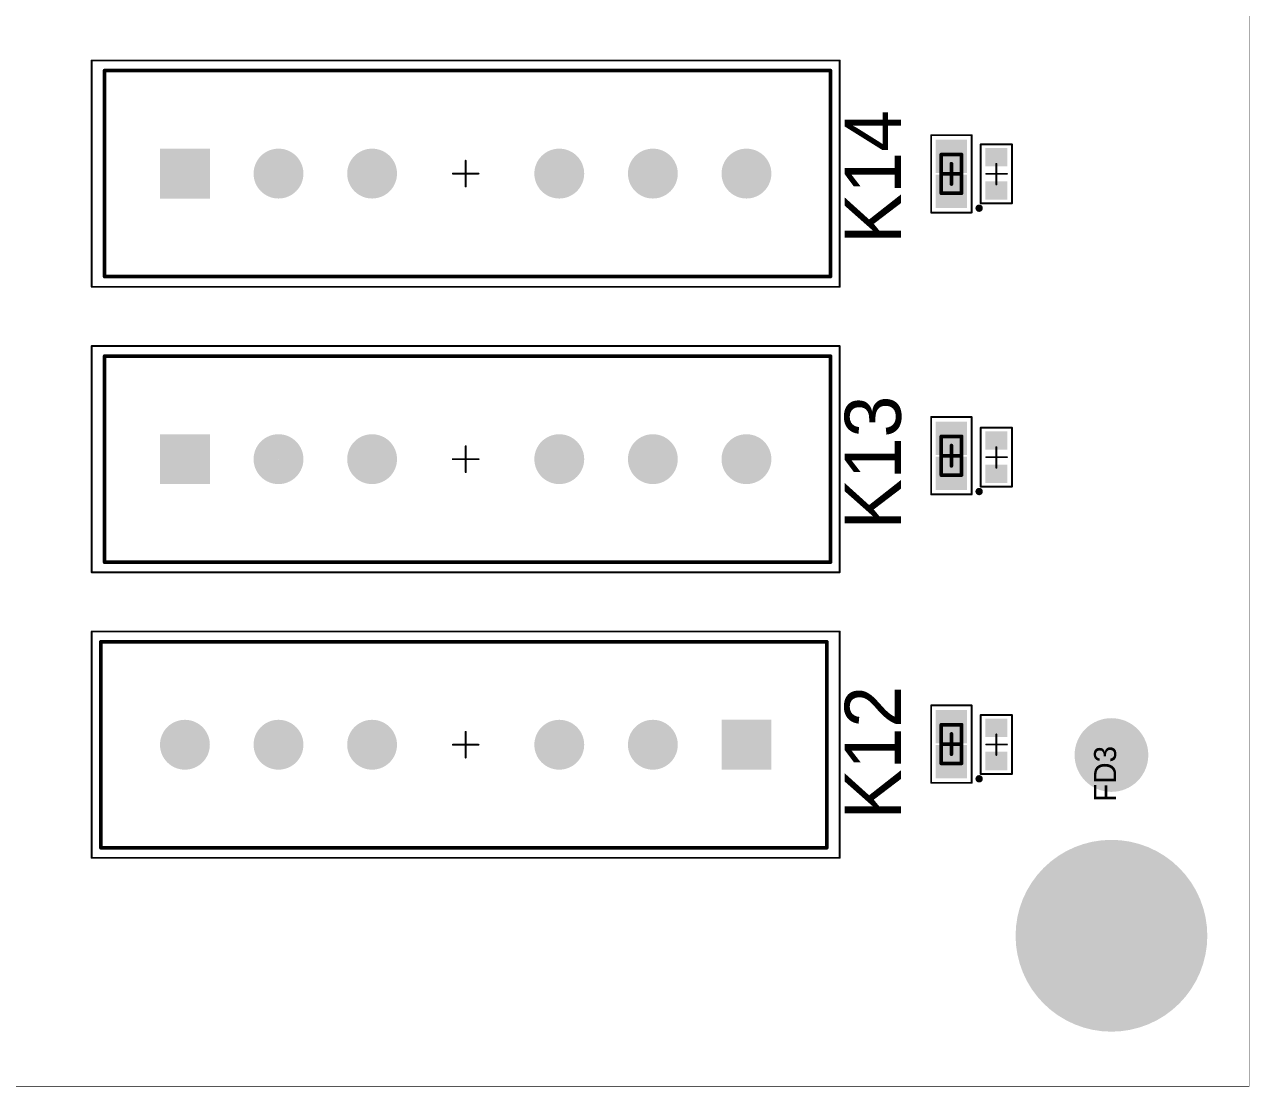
# Model space of a CAD drawing. Header units: millimetres. Extents: x -6 to 100, y 0 to 100.
# Drawn here: x 66.77 to 100.01, y 0 to 28.81 of the extents above; entities that cross this region are included whole.
import ezdxf

# ---------------------------------------------------------------- set-up
doc = ezdxf.new("R2010")
doc.units = ezdxf.units.MM
for name, color, linetype in [('BottomLayer', 5, 'Continuous'), ('BottomSolder', 6, 'Continuous'), ('Mechanical1', 6, 'Continuous'), ('Mechanical13', 56, 'Continuous'), ('Mechanical15', 56, 'Continuous'), ('Mechanical19', 56, 'Continuous'), ('PadHoleLayer', 156, 'Continuous'), ('TopLayer', 1, 'Continuous'), ('TopOverlay', 2, 'Continuous'), ('TopPaste', 8, 'Continuous'), ('TopSolder', 216, 'Continuous')]:
    doc.layers.add(name, color=color, linetype=linetype)

# ---------------------------------------------------------------- blocks, each defined once
blk = doc.blocks.new('RESC1005X04M_13')
at = {"layer": 'Mechanical13', "const_width": 0.1}
for points in [[(-0.525, 0.275), (-0.525, -0.275)], [(-0.525, 0.275), (0.525, 0.275)], [(0.525, 0.275), (0.525, -0.275)], [(-0.525, -0.275), (0.525, -0.275)]]:
    blk.add_lwpolyline(points, dxfattribs=at)
at = {"layer": 'Mechanical13', "const_width": 0.05}
for points in [[(-0.55, 0.275, 1), (-0.5, 0.275, 1)], [(-0.55, 0.275, 1), (-0.5, 0.275, 1)], [(0.5, 0.275, 1), (0.55, 0.275, 1)], [(0.5, 0.275, 1), (0.55, 0.275, 1)], [(-0.55, -0.275, 1), (-0.5, -0.275, 1)], [(-0.55, -0.275, 1), (-0.5, -0.275, 1)], [(0.5, -0.275, 1), (0.55, -0.275, 1)], [(0.5, -0.275, 1), (0.55, -0.275, 1)]]:
    blk.add_lwpolyline(points, format="xyb", close=True, dxfattribs=at)
at = {"layer": 'Mechanical15'}
for points, const_width in [([(-1.05, 0.55), (-1.05, -0.55)], 0.05), ([(-1.05, 0.55), (1.05, 0.55)], 0.05), ([(1.05, 0.55), (1.05, -0.55)], 0.05), ([(-0.275, 0), (0.275, 0)], 0.1), ([(0, 0.275), (0, -0.275)], 0.1), ([(-1.05, -0.55), (1.05, -0.55)], 0.05)]:
    blk.add_lwpolyline(points, dxfattribs=dict(at, const_width=const_width))
for points, const_width in [([(-1.062, 0.55, 1), (-1.038, 0.55, 1)], 0.025), ([(-1.062, 0.55, 1), (-1.038, 0.55, 1)], 0.025), ([(1.038, 0.55, 1), (1.062, 0.55, 1)], 0.025), ([(1.038, 0.55, 1), (1.062, 0.55, 1)], 0.025), ([(-0.3, 0, 1), (-0.25, 0, 1)], 0.05), ([(-0.025, 0.275, 1), (0.025, 0.275, 1)], 0.05), ([(0.25, 0, 1), (0.3, 0, 1)], 0.05), ([(-0.025, -0.275, 1), (0.025, -0.275, 1)], 0.05), ([(-1.062, -0.55, 1), (-1.038, -0.55, 1)], 0.025), ([(-1.062, -0.55, 1), (-1.038, -0.55, 1)], 0.025), ([(1.038, -0.55, 1), (1.062, -0.55, 1)], 0.025), ([(1.038, -0.55, 1), (1.062, -0.55, 1)], 0.025)]:
    blk.add_lwpolyline(points, format="xyb", close=True, dxfattribs=dict(at, const_width=const_width))
at = {"layer": 'TopLayer'}
for points in [[(-0.125, -0.325), (-0.125, 0.325), (-0.825, -0.325), (-0.825, 0.325)], [(0.825, -0.325), (0.825, 0.325), (0.125, -0.325), (0.125, 0.325)]]:
    blk.add_solid(points, dxfattribs=at)
at = {"layer": 'TopPaste'}
for points in [[(-0.125, -0.325), (-0.125, 0.325), (-0.825, -0.325), (-0.825, 0.325)], [(0.825, -0.325), (0.825, 0.325), (0.125, -0.325), (0.125, 0.325)]]:
    blk.add_solid(points, dxfattribs=at)
at = {"layer": 'TopSolder'}
for points in [[(-0.023, -0.427), (-0.023, 0.427), (-0.927, -0.427), (-0.927, 0.427)], [(0.927, -0.427), (0.927, 0.427), (0.023, -0.427), (0.023, 0.427)]]:
    blk.add_solid(points, dxfattribs=at)
blk = doc.blocks.new('RESC1005X04M_19')
at = {"layer": 'Mechanical13', "const_width": 0.1}
for points in [[(-0.525, 0.275), (-0.525, -0.275)], [(-0.525, 0.275), (0.525, 0.275)], [(0.525, 0.275), (0.525, -0.275)], [(-0.525, -0.275), (0.525, -0.275)]]:
    blk.add_lwpolyline(points, dxfattribs=at)
at = {"layer": 'Mechanical13', "const_width": 0.05}
for points in [[(-0.55, 0.275, 1), (-0.5, 0.275, 1)], [(-0.55, 0.275, 1), (-0.5, 0.275, 1)], [(0.5, 0.275, 1), (0.55, 0.275, 1)], [(0.5, 0.275, 1), (0.55, 0.275, 1)], [(-0.55, -0.275, 1), (-0.5, -0.275, 1)], [(-0.55, -0.275, 1), (-0.5, -0.275, 1)], [(0.5, -0.275, 1), (0.55, -0.275, 1)], [(0.5, -0.275, 1), (0.55, -0.275, 1)]]:
    blk.add_lwpolyline(points, format="xyb", close=True, dxfattribs=at)
at = {"layer": 'Mechanical15'}
for points, const_width in [([(-1.05, 0.55), (-1.05, -0.55)], 0.05), ([(-1.05, 0.55), (1.05, 0.55)], 0.05), ([(1.05, 0.55), (1.05, -0.55)], 0.05), ([(-0.275, 0), (0.275, 0)], 0.1), ([(0, 0.275), (0, -0.275)], 0.1), ([(-1.05, -0.55), (1.05, -0.55)], 0.05)]:
    blk.add_lwpolyline(points, dxfattribs=dict(at, const_width=const_width))
for points, const_width in [([(-1.062, 0.55, 1), (-1.038, 0.55, 1)], 0.025), ([(-1.062, 0.55, 1), (-1.038, 0.55, 1)], 0.025), ([(1.038, 0.55, 1), (1.062, 0.55, 1)], 0.025), ([(1.038, 0.55, 1), (1.062, 0.55, 1)], 0.025), ([(-0.3, 0, 1), (-0.25, 0, 1)], 0.05), ([(-0.025, 0.275, 1), (0.025, 0.275, 1)], 0.05), ([(0.25, 0, 1), (0.3, 0, 1)], 0.05), ([(-0.025, -0.275, 1), (0.025, -0.275, 1)], 0.05), ([(-1.062, -0.55, 1), (-1.038, -0.55, 1)], 0.025), ([(-1.062, -0.55, 1), (-1.038, -0.55, 1)], 0.025), ([(1.038, -0.55, 1), (1.062, -0.55, 1)], 0.025), ([(1.038, -0.55, 1), (1.062, -0.55, 1)], 0.025)]:
    blk.add_lwpolyline(points, format="xyb", close=True, dxfattribs=dict(at, const_width=const_width))
at = {"layer": 'TopLayer'}
for points in [[(-0.125, -0.325), (-0.125, 0.325), (-0.825, -0.325), (-0.825, 0.325)], [(0.825, -0.325), (0.825, 0.325), (0.125, -0.325), (0.125, 0.325)]]:
    blk.add_solid(points, dxfattribs=at)
at = {"layer": 'TopPaste'}
for points in [[(-0.125, -0.325), (-0.125, 0.325), (-0.825, -0.325), (-0.825, 0.325)], [(0.825, -0.325), (0.825, 0.325), (0.125, -0.325), (0.125, 0.325)]]:
    blk.add_solid(points, dxfattribs=at)
at = {"layer": 'TopSolder'}
for points in [[(-0.023, -0.427), (-0.023, 0.427), (-0.927, -0.427), (-0.927, 0.427)], [(0.927, -0.427), (0.927, 0.427), (0.023, -0.427), (0.023, 0.427)]]:
    blk.add_solid(points, dxfattribs=at)
blk = doc.blocks.new('RESC1005X04M_26')
at = {"layer": 'Mechanical13', "const_width": 0.1}
for points in [[(-0.525, 0.275), (-0.525, -0.275)], [(-0.525, 0.275), (0.525, 0.275)], [(0.525, 0.275), (0.525, -0.275)], [(-0.525, -0.275), (0.525, -0.275)]]:
    blk.add_lwpolyline(points, dxfattribs=at)
at = {"layer": 'Mechanical13', "const_width": 0.05}
for points in [[(-0.55, 0.275, 1), (-0.5, 0.275, 1)], [(-0.55, 0.275, 1), (-0.5, 0.275, 1)], [(0.5, 0.275, 1), (0.55, 0.275, 1)], [(0.5, 0.275, 1), (0.55, 0.275, 1)], [(-0.55, -0.275, 1), (-0.5, -0.275, 1)], [(-0.55, -0.275, 1), (-0.5, -0.275, 1)], [(0.5, -0.275, 1), (0.55, -0.275, 1)], [(0.5, -0.275, 1), (0.55, -0.275, 1)]]:
    blk.add_lwpolyline(points, format="xyb", close=True, dxfattribs=at)
at = {"layer": 'Mechanical15'}
for points, const_width in [([(-1.05, 0.55), (-1.05, -0.55)], 0.05), ([(-1.05, 0.55), (1.05, 0.55)], 0.05), ([(1.05, 0.55), (1.05, -0.55)], 0.05), ([(-0.275, 0), (0.275, 0)], 0.1), ([(0, 0.275), (0, -0.275)], 0.1), ([(-1.05, -0.55), (1.05, -0.55)], 0.05)]:
    blk.add_lwpolyline(points, dxfattribs=dict(at, const_width=const_width))
for points, const_width in [([(-1.062, 0.55, 1), (-1.038, 0.55, 1)], 0.025), ([(-1.062, 0.55, 1), (-1.038, 0.55, 1)], 0.025), ([(1.038, 0.55, 1), (1.062, 0.55, 1)], 0.025), ([(1.038, 0.55, 1), (1.062, 0.55, 1)], 0.025), ([(-0.3, 0, 1), (-0.25, 0, 1)], 0.05), ([(-0.025, 0.275, 1), (0.025, 0.275, 1)], 0.05), ([(0.25, 0, 1), (0.3, 0, 1)], 0.05), ([(-0.025, -0.275, 1), (0.025, -0.275, 1)], 0.05), ([(-1.062, -0.55, 1), (-1.038, -0.55, 1)], 0.025), ([(-1.062, -0.55, 1), (-1.038, -0.55, 1)], 0.025), ([(1.038, -0.55, 1), (1.062, -0.55, 1)], 0.025), ([(1.038, -0.55, 1), (1.062, -0.55, 1)], 0.025)]:
    blk.add_lwpolyline(points, format="xyb", close=True, dxfattribs=dict(at, const_width=const_width))
at = {"layer": 'TopLayer'}
for points in [[(-0.125, -0.325), (-0.125, 0.325), (-0.825, -0.325), (-0.825, 0.325)], [(0.825, -0.325), (0.825, 0.325), (0.125, -0.325), (0.125, 0.325)]]:
    blk.add_solid(points, dxfattribs=at)
at = {"layer": 'TopPaste'}
for points in [[(-0.125, -0.325), (-0.125, 0.325), (-0.825, -0.325), (-0.825, 0.325)], [(0.825, -0.325), (0.825, 0.325), (0.125, -0.325), (0.125, 0.325)]]:
    blk.add_solid(points, dxfattribs=at)
at = {"layer": 'TopSolder'}
for points in [[(-0.023, -0.427), (-0.023, 0.427), (-0.927, -0.427), (-0.927, 0.427)], [(0.927, -0.427), (0.927, 0.427), (0.023, -0.427), (0.023, 0.427)]]:
    blk.add_solid(points, dxfattribs=at)
blk = doc.blocks.new('C500_220_368_32')
at = {"layer": 'BottomLayer', "const_width": 2.5}
blk.add_lwpolyline([(-1.25, 0, 1), (1.25, 0, 1)], format="xyb", close=True, dxfattribs=at)
at = {"layer": 'BottomSolder', "const_width": 2.602}
blk.add_lwpolyline([(-1.301, 0, 1), (1.301, 0, 1)], format="xyb", close=True, dxfattribs=at)
at = {"layer": 'PadHoleLayer', "const_width": 1.1}
blk.add_lwpolyline([(-0.55, 0, 1), (0.55, 0, 1)], format="xyb", close=True, dxfattribs=at)
at = {"layer": 'TopLayer', "const_width": 2.5}
blk.add_lwpolyline([(-1.25, 0, 1), (1.25, 0, 1)], format="xyb", close=True, dxfattribs=at)
at = {"layer": 'TopSolder', "const_width": 2.602}
blk.add_lwpolyline([(-1.301, 0, 1), (1.301, 0, 1)], format="xyb", close=True, dxfattribs=at)
blk = doc.blocks.new('SIP564W40P254L1980H810Q6___C______42')
at = {"layer": 'BottomLayer', "const_width": 0.575}
for points in [[(-5.368, 0, 1), (-4.792, 0, 1)], [(-2.828, 0, 1), (-2.252, 0, 1)], [(2.252, 0, 1), (2.828, 0, 1)], [(4.792, 0, 1), (5.368, 0, 1)], [(7.332, 0, 1), (7.908, 0, 1)]]:
    blk.add_lwpolyline(points, format="xyb", close=True, dxfattribs=at)
at = {"layer": 'BottomLayer'}
blk.add_solid([(-8.195, 0.575), (-8.195, -0.575), (-7.045, 0.575), (-7.045, -0.575)], dxfattribs=at)
at = {"layer": 'BottomSolder', "const_width": 0.677}
for points in [[(-5.418, 0, 1), (-4.742, 0, 1)], [(-2.878, 0, 1), (-2.202, 0, 1)], [(2.202, 0, 1), (2.878, 0, 1)], [(4.742, 0, 1), (5.418, 0, 1)], [(7.282, 0, 1), (7.958, 0, 1)]]:
    blk.add_lwpolyline(points, format="xyb", close=True, dxfattribs=at)
at = {"layer": 'BottomSolder'}
blk.add_solid([(-8.297, 0.677), (-8.297, -0.677), (-6.943, 0.677), (-6.943, -0.677)], dxfattribs=at)
at = {"layer": 'Mechanical13', "const_width": 0.1}
for points in [[(-9.8, -2.794), (-9.8, 2.794)], [(-9.8, 2.794), (9.9, 2.794)], [(9.9, -2.794), (9.9, 2.794)], [(-9.8, -2.794), (9.9, -2.794)]]:
    blk.add_lwpolyline(points, dxfattribs=at)
at = {"layer": 'Mechanical13', "const_width": 0.05}
for points in [[(-9.825, 2.794, 1), (-9.775, 2.794, 1)], [(-9.825, 2.794, 1), (-9.775, 2.794, 1)], [(9.875, 2.794, 1), (9.925, 2.794, 1)], [(9.875, 2.794, 1), (9.925, 2.794, 1)], [(-9.825, -2.794, 1), (-9.775, -2.794, 1)], [(-9.825, -2.794, 1), (-9.775, -2.794, 1)], [(9.875, -2.794, 1), (9.925, -2.794, 1)], [(9.875, -2.794, 1), (9.925, -2.794, 1)]]:
    blk.add_lwpolyline(points, format="xyb", close=True, dxfattribs=at)
at = {"layer": 'Mechanical15', "const_width": 0.05}
for points in [[(-10.15, -3.07), (-10.15, 3.07)], [(-10.15, 3.07), (10.15, 3.07)], [(10.15, -3.07), (10.15, 3.07)], [(0, -0.35), (0, 0.35)], [(-0.35, 0), (0.35, 0)], [(-10.15, -3.07), (10.15, -3.07)]]:
    blk.add_lwpolyline(points, dxfattribs=at)
at = {"layer": 'Mechanical15', "const_width": 0.025}
for points in [[(-10.163, 3.07, 1), (-10.138, 3.07, 1)], [(-10.163, 3.07, 1), (-10.138, 3.07, 1)], [(10.138, 3.07, 1), (10.163, 3.07, 1)], [(10.138, 3.07, 1), (10.163, 3.07, 1)], [(-0.013, 0.35, 1), (0.013, 0.35, 1)], [(-0.363, 0, 1), (-0.338, 0, 1)], [(0.338, 0, 1), (0.363, 0, 1)], [(-0.013, -0.35, 1), (0.013, -0.35, 1)], [(-10.163, -3.07, 1), (-10.138, -3.07, 1)], [(-10.163, -3.07, 1), (-10.138, -3.07, 1)], [(10.138, -3.07, 1), (10.163, -3.07, 1)], [(10.138, -3.07, 1), (10.163, -3.07, 1)]]:
    blk.add_lwpolyline(points, format="xyb", close=True, dxfattribs=at)
at = {"layer": 'PadHoleLayer', "const_width": 0.375}
for points in [[(-7.808, 0, 1), (-7.432, 0, 1)], [(-5.268, 0, 1), (-4.892, 0, 1)], [(-2.728, 0, 1), (-2.352, 0, 1)], [(2.352, 0, 1), (2.728, 0, 1)], [(4.892, 0, 1), (5.268, 0, 1)], [(7.432, 0, 1), (7.808, 0, 1)]]:
    blk.add_lwpolyline(points, format="xyb", close=True, dxfattribs=at)
at = {"layer": 'TopLayer', "const_width": 0.575}
for points in [[(-5.368, 0, 1), (-4.792, 0, 1)], [(-2.828, 0, 1), (-2.252, 0, 1)], [(2.252, 0, 1), (2.828, 0, 1)], [(4.792, 0, 1), (5.368, 0, 1)], [(7.332, 0, 1), (7.908, 0, 1)]]:
    blk.add_lwpolyline(points, format="xyb", close=True, dxfattribs=at)
at = {"layer": 'TopLayer'}
blk.add_solid([(-8.195, 0.575), (-8.195, -0.575), (-7.045, 0.575), (-7.045, -0.575)], dxfattribs=at)
at = {"layer": 'TopSolder', "const_width": 0.677}
for points in [[(-5.418, 0, 1), (-4.742, 0, 1)], [(-2.878, 0, 1), (-2.202, 0, 1)], [(2.202, 0, 1), (2.878, 0, 1)], [(4.742, 0, 1), (5.418, 0, 1)], [(7.282, 0, 1), (7.958, 0, 1)]]:
    blk.add_lwpolyline(points, format="xyb", close=True, dxfattribs=at)
at = {"layer": 'TopSolder'}
blk.add_solid([(-8.297, 0.677), (-8.297, -0.677), (-6.943, 0.677), (-6.943, -0.677)], dxfattribs=at)
blk = doc.blocks.new('SIP564W40P254L1980H810Q6___C______43')
at = {"layer": 'BottomLayer', "const_width": 0.575}
for points in [[(-5.368, 0, 1), (-4.792, 0, 1)], [(-2.828, 0, 1), (-2.252, 0, 1)], [(2.252, 0, 1), (2.828, 0, 1)], [(4.792, 0, 1), (5.368, 0, 1)], [(7.332, 0, 1), (7.908, 0, 1)]]:
    blk.add_lwpolyline(points, format="xyb", close=True, dxfattribs=at)
at = {"layer": 'BottomLayer'}
blk.add_solid([(-8.195, 0.575), (-8.195, -0.575), (-7.045, 0.575), (-7.045, -0.575)], dxfattribs=at)
at = {"layer": 'BottomSolder', "const_width": 0.677}
for points in [[(-5.418, 0, 1), (-4.742, 0, 1)], [(-2.878, 0, 1), (-2.202, 0, 1)], [(2.202, 0, 1), (2.878, 0, 1)], [(4.742, 0, 1), (5.418, 0, 1)], [(7.282, 0, 1), (7.958, 0, 1)]]:
    blk.add_lwpolyline(points, format="xyb", close=True, dxfattribs=at)
at = {"layer": 'BottomSolder'}
blk.add_solid([(-8.297, 0.677), (-8.297, -0.677), (-6.943, 0.677), (-6.943, -0.677)], dxfattribs=at)
at = {"layer": 'Mechanical13', "const_width": 0.1}
for points in [[(-9.8, -2.794), (-9.8, 2.794)], [(-9.8, 2.794), (9.9, 2.794)], [(9.9, -2.794), (9.9, 2.794)], [(-9.8, -2.794), (9.9, -2.794)]]:
    blk.add_lwpolyline(points, dxfattribs=at)
at = {"layer": 'Mechanical13', "const_width": 0.05}
for points in [[(-9.825, 2.794, 1), (-9.775, 2.794, 1)], [(-9.825, 2.794, 1), (-9.775, 2.794, 1)], [(9.875, 2.794, 1), (9.925, 2.794, 1)], [(9.875, 2.794, 1), (9.925, 2.794, 1)], [(-9.825, -2.794, 1), (-9.775, -2.794, 1)], [(-9.825, -2.794, 1), (-9.775, -2.794, 1)], [(9.875, -2.794, 1), (9.925, -2.794, 1)], [(9.875, -2.794, 1), (9.925, -2.794, 1)]]:
    blk.add_lwpolyline(points, format="xyb", close=True, dxfattribs=at)
at = {"layer": 'Mechanical15', "const_width": 0.05}
for points in [[(-10.15, -3.07), (-10.15, 3.07)], [(-10.15, 3.07), (10.15, 3.07)], [(10.15, -3.07), (10.15, 3.07)], [(0, -0.35), (0, 0.35)], [(-0.35, 0), (0.35, 0)], [(-10.15, -3.07), (10.15, -3.07)]]:
    blk.add_lwpolyline(points, dxfattribs=at)
at = {"layer": 'Mechanical15', "const_width": 0.025}
for points in [[(-10.163, 3.07, 1), (-10.138, 3.07, 1)], [(-10.163, 3.07, 1), (-10.138, 3.07, 1)], [(10.138, 3.07, 1), (10.163, 3.07, 1)], [(10.138, 3.07, 1), (10.163, 3.07, 1)], [(-0.013, 0.35, 1), (0.013, 0.35, 1)], [(-0.363, 0, 1), (-0.338, 0, 1)], [(0.338, 0, 1), (0.363, 0, 1)], [(-0.013, -0.35, 1), (0.013, -0.35, 1)], [(-10.163, -3.07, 1), (-10.138, -3.07, 1)], [(-10.163, -3.07, 1), (-10.138, -3.07, 1)], [(10.138, -3.07, 1), (10.163, -3.07, 1)], [(10.138, -3.07, 1), (10.163, -3.07, 1)]]:
    blk.add_lwpolyline(points, format="xyb", close=True, dxfattribs=at)
at = {"layer": 'PadHoleLayer', "const_width": 0.375}
for points in [[(-7.808, 0, 1), (-7.432, 0, 1)], [(-5.268, 0, 1), (-4.892, 0, 1)], [(-2.728, 0, 1), (-2.352, 0, 1)], [(2.352, 0, 1), (2.728, 0, 1)], [(4.892, 0, 1), (5.268, 0, 1)], [(7.432, 0, 1), (7.808, 0, 1)]]:
    blk.add_lwpolyline(points, format="xyb", close=True, dxfattribs=at)
at = {"layer": 'TopLayer', "const_width": 0.575}
for points in [[(-5.368, 0, 1), (-4.792, 0, 1)], [(-2.828, 0, 1), (-2.252, 0, 1)], [(2.252, 0, 1), (2.828, 0, 1)], [(4.792, 0, 1), (5.368, 0, 1)], [(7.332, 0, 1), (7.908, 0, 1)]]:
    blk.add_lwpolyline(points, format="xyb", close=True, dxfattribs=at)
at = {"layer": 'TopLayer'}
blk.add_solid([(-8.195, 0.575), (-8.195, -0.575), (-7.045, 0.575), (-7.045, -0.575)], dxfattribs=at)
at = {"layer": 'TopSolder', "const_width": 0.677}
for points in [[(-5.418, 0, 1), (-4.742, 0, 1)], [(-2.878, 0, 1), (-2.202, 0, 1)], [(2.202, 0, 1), (2.878, 0, 1)], [(4.742, 0, 1), (5.418, 0, 1)], [(7.282, 0, 1), (7.958, 0, 1)]]:
    blk.add_lwpolyline(points, format="xyb", close=True, dxfattribs=at)
at = {"layer": 'TopSolder'}
blk.add_solid([(-8.297, 0.677), (-8.297, -0.677), (-6.943, 0.677), (-6.943, -0.677)], dxfattribs=at)
blk = doc.blocks.new('SIP564W40P254L1980H810Q6___C______44')
at = {"layer": 'BottomLayer', "const_width": 0.575}
for points in [[(-5.368, 0, 1), (-4.792, 0, 1)], [(-2.828, 0, 1), (-2.252, 0, 1)], [(2.252, 0, 1), (2.828, 0, 1)], [(4.792, 0, 1), (5.368, 0, 1)], [(7.332, 0, 1), (7.908, 0, 1)]]:
    blk.add_lwpolyline(points, format="xyb", close=True, dxfattribs=at)
at = {"layer": 'BottomLayer'}
blk.add_solid([(-8.195, 0.575), (-8.195, -0.575), (-7.045, 0.575), (-7.045, -0.575)], dxfattribs=at)
at = {"layer": 'BottomSolder', "const_width": 0.677}
for points in [[(-5.418, 0, 1), (-4.742, 0, 1)], [(-2.878, 0, 1), (-2.202, 0, 1)], [(2.202, 0, 1), (2.878, 0, 1)], [(4.742, 0, 1), (5.418, 0, 1)], [(7.282, 0, 1), (7.958, 0, 1)]]:
    blk.add_lwpolyline(points, format="xyb", close=True, dxfattribs=at)
at = {"layer": 'BottomSolder'}
blk.add_solid([(-8.297, 0.677), (-8.297, -0.677), (-6.943, 0.677), (-6.943, -0.677)], dxfattribs=at)
at = {"layer": 'Mechanical13', "const_width": 0.1}
for points in [[(-9.8, 2.794), (-9.8, -2.794)], [(9.9, 2.794), (-9.8, 2.794)], [(9.9, 2.794), (9.9, -2.794)], [(9.9, -2.794), (-9.8, -2.794)]]:
    blk.add_lwpolyline(points, dxfattribs=at)
at = {"layer": 'Mechanical13', "const_width": 0.05}
for points in [[(-9.825, 2.794, 1), (-9.775, 2.794, 1)], [(-9.825, 2.794, 1), (-9.775, 2.794, 1)], [(9.875, 2.794, 1), (9.925, 2.794, 1)], [(9.875, 2.794, 1), (9.925, 2.794, 1)], [(-9.825, -2.794, 1), (-9.775, -2.794, 1)], [(-9.825, -2.794, 1), (-9.775, -2.794, 1)], [(9.875, -2.794, 1), (9.925, -2.794, 1)], [(9.875, -2.794, 1), (9.925, -2.794, 1)]]:
    blk.add_lwpolyline(points, format="xyb", close=True, dxfattribs=at)
at = {"layer": 'Mechanical15', "const_width": 0.05}
for points in [[(-10.15, 3.07), (-10.15, -3.07)], [(10.15, 3.07), (-10.15, 3.07)], [(10.15, 3.07), (10.15, -3.07)], [(0, 0.35), (0, -0.35)], [(0.35, 0), (-0.35, 0)], [(10.15, -3.07), (-10.15, -3.07)]]:
    blk.add_lwpolyline(points, dxfattribs=at)
at = {"layer": 'Mechanical15', "const_width": 0.025}
for points in [[(-10.163, 3.07, 1), (-10.138, 3.07, 1)], [(-10.163, 3.07, 1), (-10.138, 3.07, 1)], [(10.138, 3.07, 1), (10.163, 3.07, 1)], [(10.138, 3.07, 1), (10.163, 3.07, 1)], [(-0.013, 0.35, 1), (0.013, 0.35, 1)], [(-0.363, 0, 1), (-0.338, 0, 1)], [(0.338, 0, 1), (0.363, 0, 1)], [(-0.013, -0.35, 1), (0.013, -0.35, 1)], [(-10.163, -3.07, 1), (-10.138, -3.07, 1)], [(-10.163, -3.07, 1), (-10.138, -3.07, 1)], [(10.138, -3.07, 1), (10.163, -3.07, 1)], [(10.138, -3.07, 1), (10.163, -3.07, 1)]]:
    blk.add_lwpolyline(points, format="xyb", close=True, dxfattribs=at)
at = {"layer": 'PadHoleLayer', "const_width": 0.375}
for points in [[(-7.808, 0, 1), (-7.432, 0, 1)], [(-5.268, 0, 1), (-4.892, 0, 1)], [(-2.728, 0, 1), (-2.352, 0, 1)], [(2.352, 0, 1), (2.728, 0, 1)], [(4.892, 0, 1), (5.268, 0, 1)], [(7.432, 0, 1), (7.808, 0, 1)]]:
    blk.add_lwpolyline(points, format="xyb", close=True, dxfattribs=at)
at = {"layer": 'TopLayer', "const_width": 0.575}
for points in [[(-5.368, 0, 1), (-4.792, 0, 1)], [(-2.828, 0, 1), (-2.252, 0, 1)], [(2.252, 0, 1), (2.828, 0, 1)], [(4.792, 0, 1), (5.368, 0, 1)], [(7.332, 0, 1), (7.908, 0, 1)]]:
    blk.add_lwpolyline(points, format="xyb", close=True, dxfattribs=at)
at = {"layer": 'TopLayer'}
blk.add_solid([(-8.195, 0.575), (-8.195, -0.575), (-7.045, 0.575), (-7.045, -0.575)], dxfattribs=at)
at = {"layer": 'TopSolder', "const_width": 0.677}
for points in [[(-5.418, 0, 1), (-4.742, 0, 1)], [(-2.878, 0, 1), (-2.202, 0, 1)], [(2.202, 0, 1), (2.878, 0, 1)], [(4.742, 0, 1), (5.418, 0, 1)], [(7.282, 0, 1), (7.958, 0, 1)]]:
    blk.add_lwpolyline(points, format="xyb", close=True, dxfattribs=at)
at = {"layer": 'TopSolder'}
blk.add_solid([(-8.297, 0.677), (-8.297, -0.677), (-6.943, 0.677), (-6.943, -0.677)], dxfattribs=at)
blk = doc.blocks.new('FID1X2R_65')
at = {"layer": 'TopLayer'}
blk.add_line((0, 0), (0, 0), dxfattribs=at)
for points, const_width in [([(0.5, 0, 1), (-0.5, 0, 1)], 1), ([(-0.75, 0, 1), (-0.25, 0, 1)], 0.5), ([(-0.25, 0, 1), (0.25, 0, 1)], 0.5), ([(0.25, 0, 1), (0.75, 0, 1)], 0.5)]:
    blk.add_lwpolyline(points, format="xyb", close=True, dxfattribs=dict(at, const_width=const_width))
at = {"layer": 'TopPaste'}
blk.add_lwpolyline([(0, 0, 1), (0, 0, 1)], format="xyb", close=True, dxfattribs=at)
at = {"layer": 'TopSolder', "const_width": 1}
blk.add_lwpolyline([(-0.5, 0, 1), (0.5, 0, 1)], format="xyb", close=True, dxfattribs=at)
at = {"layer": 'Mechanical19'}
blk.add_text('FD3', height=0.6, dxfattribs=at).set_placement((-1.27, -0.127))
blk = doc.blocks.new('DIOC1005X02R_70')
at = {"layer": 'Mechanical13', "const_width": 0.05}
for points in [[(-0.797, 0.425), (-0.797, -0.425)], [(-0.797, 0.425), (0.803, 0.425)], [(0.803, 0.425), (0.803, -0.425)], [(-0.797, -0.425), (0.803, -0.425)]]:
    blk.add_lwpolyline(points, dxfattribs=at)
at = {"layer": 'Mechanical13', "const_width": 0.025}
for points in [[(-0.81, 0.425, 1), (-0.785, 0.425, 1)], [(-0.81, 0.425, 1), (-0.785, 0.425, 1)], [(0.79, 0.425, 1), (0.815, 0.425, 1)], [(0.79, 0.425, 1), (0.815, 0.425, 1)], [(-0.81, -0.425, 1), (-0.785, -0.425, 1)], [(-0.81, -0.425, 1), (-0.785, -0.425, 1)], [(0.79, -0.425, 1), (0.815, -0.425, 1)], [(0.79, -0.425, 1), (0.815, -0.425, 1)]]:
    blk.add_lwpolyline(points, format="xyb", close=True, dxfattribs=at)
at = {"layer": 'Mechanical15', "const_width": 0.05}
for points in [[(-0.797, 0.425), (-0.797, -0.425)], [(-0.797, 0.425), (0.803, 0.425)], [(0.803, 0.425), (0.803, -0.425)], [(-0.284, 0), (0.276, 0)], [(0.003, 0.273), (0.003, -0.287)], [(-0.797, -0.425), (0.803, -0.425)]]:
    blk.add_lwpolyline(points, dxfattribs=at)
at = {"layer": 'Mechanical15', "const_width": 0.025}
for points in [[(-0.81, 0.425, 1), (-0.785, 0.425, 1)], [(-0.81, 0.425, 1), (-0.785, 0.425, 1)], [(0.79, 0.425, 1), (0.815, 0.425, 1)], [(0.79, 0.425, 1), (0.815, 0.425, 1)], [(-0.297, 0, 1), (-0.272, 0, 1)], [(-0.01, 0.273, 1), (0.015, 0.273, 1)], [(0.263, 0, 1), (0.288, 0, 1)], [(-0.01, -0.287, 1), (0.015, -0.287, 1)], [(-0.81, -0.425, 1), (-0.785, -0.425, 1)], [(-0.81, -0.425, 1), (-0.785, -0.425, 1)], [(0.79, -0.425, 1), (0.815, -0.425, 1)], [(0.79, -0.425, 1), (0.815, -0.425, 1)]]:
    blk.add_lwpolyline(points, format="xyb", close=True, dxfattribs=at)
at = {"layer": 'TopLayer'}
for points in [[(-0.697, -0.3), (-0.197, -0.3), (-0.697, 0.3), (-0.197, 0.3)], [(0.203, -0.3), (0.703, -0.3), (0.203, 0.3), (0.703, 0.3)]]:
    blk.add_solid(points, dxfattribs=at)
at = {"layer": 'TopOverlay'}
for points, const_width in [([(-0.879, 0.467, 1), (-0.979, 0.467, 1)], 0.1), ([(-1.004, 0.467, 1), (-0.954, 0.467, 1)], 0.05), ([(-0.904, 0.467, 1), (-0.854, 0.467, 1)], 0.05)]:
    blk.add_lwpolyline(points, format="xyb", close=True, dxfattribs=dict(at, const_width=const_width))
at = {"layer": 'TopPaste'}
for points in [[(-0.697, -0.3), (-0.197, -0.3), (-0.697, 0.3), (-0.197, 0.3)], [(0.203, -0.3), (0.703, -0.3), (0.203, 0.3), (0.703, 0.3)]]:
    blk.add_solid(points, dxfattribs=at)
at = {"layer": 'TopSolder'}
for points in [[(-0.697, -0.3), (-0.197, -0.3), (-0.697, 0.3), (-0.197, 0.3)], [(0.203, -0.3), (0.703, -0.3), (0.203, 0.3), (0.703, 0.3)]]:
    blk.add_solid(points, dxfattribs=at)
blk = doc.blocks.new('DIOC1005X02R_75')
at = {"layer": 'Mechanical13', "const_width": 0.05}
for points in [[(-0.797, 0.425), (-0.797, -0.425)], [(-0.797, 0.425), (0.803, 0.425)], [(0.803, 0.425), (0.803, -0.425)], [(-0.797, -0.425), (0.803, -0.425)]]:
    blk.add_lwpolyline(points, dxfattribs=at)
at = {"layer": 'Mechanical13', "const_width": 0.025}
for points in [[(-0.81, 0.425, 1), (-0.785, 0.425, 1)], [(-0.81, 0.425, 1), (-0.785, 0.425, 1)], [(0.79, 0.425, 1), (0.815, 0.425, 1)], [(0.79, 0.425, 1), (0.815, 0.425, 1)], [(-0.81, -0.425, 1), (-0.785, -0.425, 1)], [(-0.81, -0.425, 1), (-0.785, -0.425, 1)], [(0.79, -0.425, 1), (0.815, -0.425, 1)], [(0.79, -0.425, 1), (0.815, -0.425, 1)]]:
    blk.add_lwpolyline(points, format="xyb", close=True, dxfattribs=at)
at = {"layer": 'Mechanical15', "const_width": 0.05}
for points in [[(-0.797, 0.425), (-0.797, -0.425)], [(-0.797, 0.425), (0.803, 0.425)], [(0.803, 0.425), (0.803, -0.425)], [(-0.284, 0), (0.276, 0)], [(0.003, 0.273), (0.003, -0.287)], [(-0.797, -0.425), (0.803, -0.425)]]:
    blk.add_lwpolyline(points, dxfattribs=at)
at = {"layer": 'Mechanical15', "const_width": 0.025}
for points in [[(-0.81, 0.425, 1), (-0.785, 0.425, 1)], [(-0.81, 0.425, 1), (-0.785, 0.425, 1)], [(0.79, 0.425, 1), (0.815, 0.425, 1)], [(0.79, 0.425, 1), (0.815, 0.425, 1)], [(-0.297, 0, 1), (-0.272, 0, 1)], [(-0.01, 0.273, 1), (0.015, 0.273, 1)], [(0.263, 0, 1), (0.288, 0, 1)], [(-0.01, -0.287, 1), (0.015, -0.287, 1)], [(-0.81, -0.425, 1), (-0.785, -0.425, 1)], [(-0.81, -0.425, 1), (-0.785, -0.425, 1)], [(0.79, -0.425, 1), (0.815, -0.425, 1)], [(0.79, -0.425, 1), (0.815, -0.425, 1)]]:
    blk.add_lwpolyline(points, format="xyb", close=True, dxfattribs=at)
at = {"layer": 'TopLayer'}
for points in [[(-0.697, -0.3), (-0.197, -0.3), (-0.697, 0.3), (-0.197, 0.3)], [(0.203, -0.3), (0.703, -0.3), (0.203, 0.3), (0.703, 0.3)]]:
    blk.add_solid(points, dxfattribs=at)
at = {"layer": 'TopOverlay'}
for points, const_width in [([(-0.879, 0.467, 1), (-0.979, 0.467, 1)], 0.1), ([(-1.004, 0.467, 1), (-0.954, 0.467, 1)], 0.05), ([(-0.904, 0.467, 1), (-0.854, 0.467, 1)], 0.05)]:
    blk.add_lwpolyline(points, format="xyb", close=True, dxfattribs=dict(at, const_width=const_width))
at = {"layer": 'TopPaste'}
for points in [[(-0.697, -0.3), (-0.197, -0.3), (-0.697, 0.3), (-0.197, 0.3)], [(0.203, -0.3), (0.703, -0.3), (0.203, 0.3), (0.703, 0.3)]]:
    blk.add_solid(points, dxfattribs=at)
at = {"layer": 'TopSolder'}
for points in [[(-0.697, -0.3), (-0.197, -0.3), (-0.697, 0.3), (-0.197, 0.3)], [(0.203, -0.3), (0.703, -0.3), (0.203, 0.3), (0.703, 0.3)]]:
    blk.add_solid(points, dxfattribs=at)
blk = doc.blocks.new('DIOC1005X02R_78')
at = {"layer": 'Mechanical13', "const_width": 0.05}
for points in [[(-0.797, 0.425), (-0.797, -0.425)], [(-0.797, 0.425), (0.803, 0.425)], [(0.803, 0.425), (0.803, -0.425)], [(-0.797, -0.425), (0.803, -0.425)]]:
    blk.add_lwpolyline(points, dxfattribs=at)
at = {"layer": 'Mechanical13', "const_width": 0.025}
for points in [[(-0.81, 0.425, 1), (-0.785, 0.425, 1)], [(-0.81, 0.425, 1), (-0.785, 0.425, 1)], [(0.79, 0.425, 1), (0.815, 0.425, 1)], [(0.79, 0.425, 1), (0.815, 0.425, 1)], [(-0.81, -0.425, 1), (-0.785, -0.425, 1)], [(-0.81, -0.425, 1), (-0.785, -0.425, 1)], [(0.79, -0.425, 1), (0.815, -0.425, 1)], [(0.79, -0.425, 1), (0.815, -0.425, 1)]]:
    blk.add_lwpolyline(points, format="xyb", close=True, dxfattribs=at)
at = {"layer": 'Mechanical15', "const_width": 0.05}
for points in [[(-0.797, 0.425), (-0.797, -0.425)], [(-0.797, 0.425), (0.803, 0.425)], [(0.803, 0.425), (0.803, -0.425)], [(-0.284, 0), (0.276, 0)], [(0.003, 0.273), (0.003, -0.287)], [(-0.797, -0.425), (0.803, -0.425)]]:
    blk.add_lwpolyline(points, dxfattribs=at)
at = {"layer": 'Mechanical15', "const_width": 0.025}
for points in [[(-0.81, 0.425, 1), (-0.785, 0.425, 1)], [(-0.81, 0.425, 1), (-0.785, 0.425, 1)], [(0.79, 0.425, 1), (0.815, 0.425, 1)], [(0.79, 0.425, 1), (0.815, 0.425, 1)], [(-0.297, 0, 1), (-0.272, 0, 1)], [(-0.01, 0.273, 1), (0.015, 0.273, 1)], [(0.263, 0, 1), (0.288, 0, 1)], [(-0.01, -0.287, 1), (0.015, -0.287, 1)], [(-0.81, -0.425, 1), (-0.785, -0.425, 1)], [(-0.81, -0.425, 1), (-0.785, -0.425, 1)], [(0.79, -0.425, 1), (0.815, -0.425, 1)], [(0.79, -0.425, 1), (0.815, -0.425, 1)]]:
    blk.add_lwpolyline(points, format="xyb", close=True, dxfattribs=at)
at = {"layer": 'TopLayer'}
for points in [[(-0.697, -0.3), (-0.197, -0.3), (-0.697, 0.3), (-0.197, 0.3)], [(0.203, -0.3), (0.703, -0.3), (0.203, 0.3), (0.703, 0.3)]]:
    blk.add_solid(points, dxfattribs=at)
at = {"layer": 'TopOverlay'}
for points, const_width in [([(-0.879, 0.467, 1), (-0.979, 0.467, 1)], 0.1), ([(-1.004, 0.467, 1), (-0.954, 0.467, 1)], 0.05), ([(-0.904, 0.467, 1), (-0.854, 0.467, 1)], 0.05)]:
    blk.add_lwpolyline(points, format="xyb", close=True, dxfattribs=dict(at, const_width=const_width))
at = {"layer": 'TopPaste'}
for points in [[(-0.697, -0.3), (-0.197, -0.3), (-0.697, 0.3), (-0.197, 0.3)], [(0.203, -0.3), (0.703, -0.3), (0.203, 0.3), (0.703, 0.3)]]:
    blk.add_solid(points, dxfattribs=at)
at = {"layer": 'TopSolder'}
for points in [[(-0.697, -0.3), (-0.197, -0.3), (-0.697, 0.3), (-0.197, 0.3)], [(0.203, -0.3), (0.703, -0.3), (0.203, 0.3), (0.703, 0.3)]]:
    blk.add_solid(points, dxfattribs=at)

msp = doc.modelspace()

# ---------------------------------------------------------------- linework, layer by layer
at = {"layer": 'Mechanical1', "const_width": 0.0127}
for points in [[(100.006, 0.006), (100.006, 100.006)], [(0.006, 0.006), (100.006, 0.006)]]:
    msp.add_lwpolyline(points, dxfattribs=at)
at = {"layer": 'Mechanical1', "const_width": 0.00635}
msp.add_lwpolyline([(100.003, 0.006, 1), (100.01, 0.006, 1)], format="xyb", close=True, dxfattribs=at)
msp.add_lwpolyline([(100.003, 0.006, 1), (100.01, 0.006, 1)], format="xyb", close=True, dxfattribs=at)
msp.add_lwpolyline([(100.003, 0.006, 1), (100.01, 0.006, 1)], format="xyb", close=True, dxfattribs=at)
msp.add_lwpolyline([(100.003, 0.006, 1), (100.01, 0.006, 1)], format="xyb", close=True, dxfattribs=at)

# ---------------------------------------------------------------- block references
for name, p, rotation in [('SIP564W40P254L1980H810Q6___C______42', (78.74, 24.765), 360), ('RESC1005X04M_19', (91.923, 24.757), 90), ('DIOC1005X02R_70', (93.142, 24.755), 90), ('SIP564W40P254L1980H810Q6___C______43', (78.74, 17.018), 360), ('RESC1005X04M_13', (91.923, 17.112), 90), ('DIOC1005X02R_75', (93.142, 17.069), 90), ('SIP564W40P254L1980H810Q6___C______44', (78.74, 9.271), 180), ('RESC1005X04M_26', (91.923, 9.289), 90), ('DIOC1005X02R_78', (93.142, 9.276), 90), ('FID1X2R_65', (96.266, 8.992), 90)]:
    msp.add_blockref(name, p, dxfattribs=dict(rotation=rotation))
msp.add_blockref('C500_220_368_32', (96.266, 4.089))

# ---------------------------------------------------------------- texts
at = {"layer": 'TopOverlay'}
for s, p in [('K14', (90.551, 22.861)), ('K13', (90.551, 15.114)), ('K12', (90.551, 7.24))]:
    msp.add_text(s, height=1.524, rotation=90, dxfattribs=at).set_placement(p)

doc.saveas('drawing.dxf')
